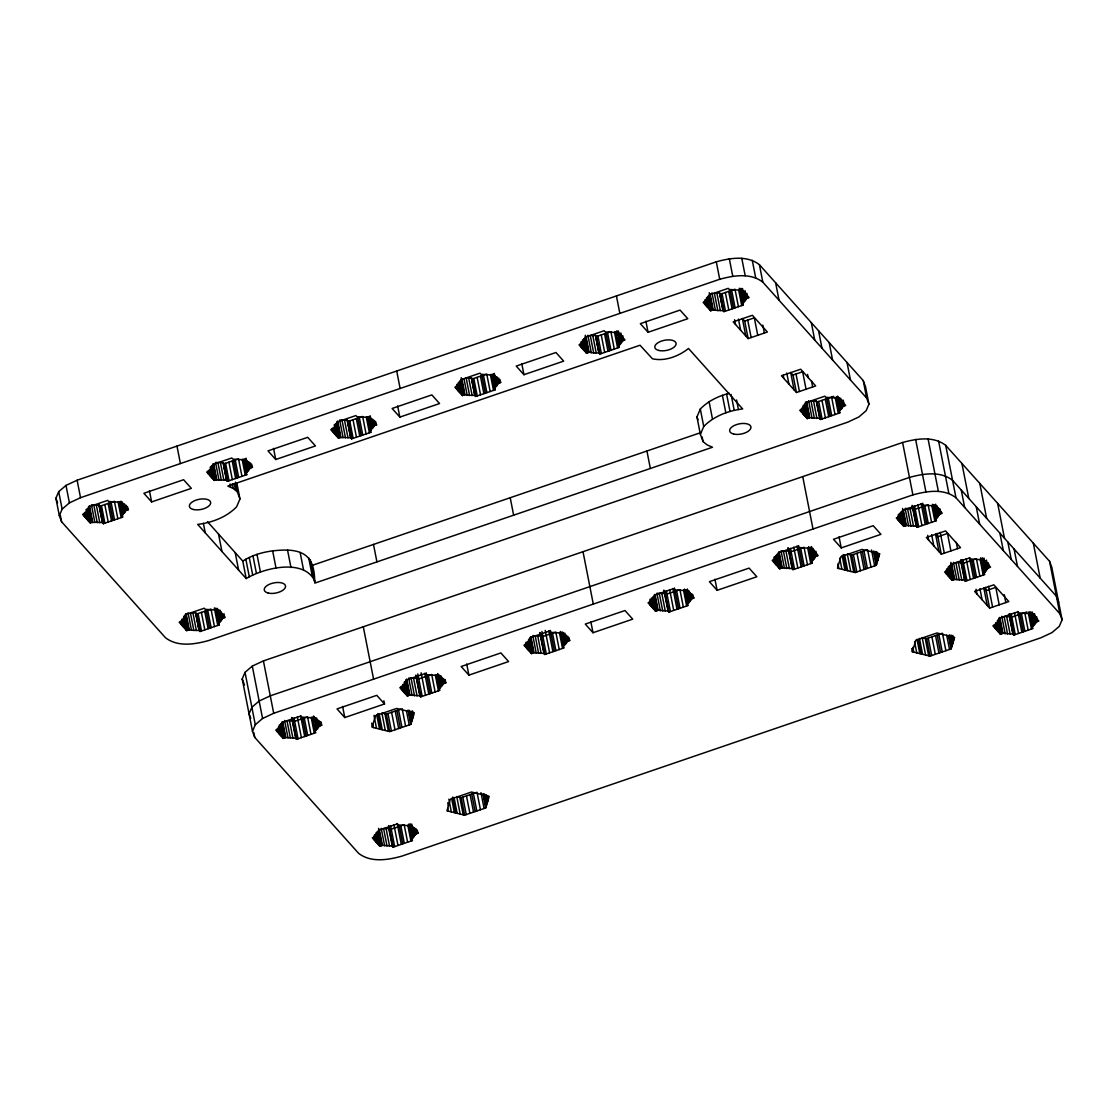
<?xml version="1.0" encoding="UTF-8"?>
<svg xmlns="http://www.w3.org/2000/svg" width="1118" height="1118" viewBox="0 0 1118 1118"><rect width="100%" height="100%" fill="white"/><g stroke="black" fill="none" stroke-linecap="round" stroke-linejoin="round"><path stroke-width="1.5" d="M314.815 581.067C304.096 558.273 264.253 567.692 246.198 578.565L242.774 561.096C255.98 552.613 272.093 549.93 287.55 550.07C309.63 551.16 314.549 562.522 314.787 583.135L712.501 447.242L707.093 444.866L703.082 441.652L700.371 434.357L696.947 416.902L700.315 409.02C708.141 400.943 718.581 395.968 729.397 393.27M410.879 724.352L414.331 712.795L396.624 708.449L375.494 715.674L372.042 727.231L389.735 731.577L410.879 724.352L408.07 710.056M485.743 807.923L489.195 796.365L471.503 792.019L450.358 799.244L446.921 810.802L464.613 815.148L485.743 807.923L482.948 793.64M876.302 565.317L879.754 553.759L862.048 549.413L840.918 556.638L837.466 568.196L855.158 572.542L876.302 565.317L873.493 551.034M912.344 651.78L915.782 640.209L936.926 632.984L954.618 637.33L951.166 648.887L930.036 656.112L912.344 651.78L911.715 648.594M102.409 522.553L94.848 522.33L91.424 504.861L98.985 505.084L102.409 522.553L103.415 523.671L122.659 517.103L121.652 515.985L125.957 510.507L124.713 504.162M226.521 480.139L218.96 479.929L215.536 462.461L223.097 462.684L226.521 480.139L227.527 481.257L246.771 474.689L245.764 473.571L250.069 468.107L248.825 461.748M199.018 630.384L193.847 630.426L190.423 612.957L195.594 612.916L199.018 630.384L200.024 631.502L219.254 624.934L218.262 623.816L222.566 618.352L221.308 611.993M350.633 437.739L343.072 437.515L339.648 420.047L347.209 420.27L350.633 437.739L351.639 438.857L370.883 432.289L369.876 431.157L374.181 425.692L372.937 419.348M319.119 726.127L321.691 725.247L314.2 716.89L311.629 717.77L301.846 717.113L300.84 715.995L281.61 722.577L282.602 723.695L278.298 729.16L275.727 730.04L283.217 738.397L285.789 737.517L295.571 738.173L296.577 739.291L315.821 732.709L314.815 731.591L319.119 726.127L317.875 719.782M474.759 395.325L469.574 395.367L466.15 377.898L471.321 377.856L474.759 395.325L475.751 396.443L494.994 389.875L493.988 388.757L498.293 383.292L497.049 376.934M443.231 683.727L445.803 682.846L438.312 674.489L435.74 675.37L425.958 674.713L424.952 673.595L405.722 680.163L406.714 681.281L402.41 686.745L399.839 687.626L407.329 695.983L409.901 695.103L419.683 695.759L420.689 696.877L439.933 690.309L438.927 689.191L443.231 683.727L441.987 677.368M598.871 352.925L593.686 352.953L590.262 335.484L595.433 335.456L598.871 352.925L599.863 354.043L619.106 347.46L618.1 346.342L622.405 340.878L620.853 332.94M415.714 833.972L418.3 833.092L410.809 824.735L408.238 825.615L398.455 824.958L397.449 823.84L378.205 830.408L379.212 831.526L374.907 836.991L372.336 837.871L379.827 846.228L382.398 845.348L392.18 846.005L393.187 847.123L412.416 840.554L411.424 839.436L415.714 833.972L414.471 827.613M567.343 641.313L569.914 640.432L562.424 632.075L559.852 632.956L550.07 632.299L549.064 631.181L529.834 637.763L530.826 638.881L526.522 644.345L523.951 645.226L531.441 653.583L534.013 652.702L543.795 653.359L544.801 654.477L564.045 647.895L563.039 646.777L567.343 641.313L566.099 634.968M722.983 310.511L717.798 310.538L714.374 293.07L719.545 293.042L722.983 310.511L723.975 311.629L743.218 305.06L742.212 303.942L746.517 298.478L744.965 290.526M691.455 598.899L694.026 598.018L686.536 589.661L683.964 590.542L674.182 589.899L673.176 588.781L653.946 595.349L654.938 596.467L650.648 601.931L648.063 602.812L655.553 611.169L658.125 610.288L667.921 610.945L668.913 612.063L688.157 605.495L687.151 604.377L691.455 598.899L690.211 592.554M843.126 406.309L845.697 405.429L838.207 397.072L835.635 397.952L825.853 397.295L824.846 396.177L805.617 402.746L806.609 403.864L802.305 409.342L799.733 410.222L807.224 418.579L809.795 417.699L819.578 418.342L820.584 419.46L839.828 412.891L838.821 411.773L843.126 406.309L841.882 399.951M815.567 556.498L818.138 555.618L810.662 547.261L808.076 548.141L798.294 547.485L797.288 546.367L778.058 552.935L779.05 554.053L774.76 559.531L772.175 560.411L779.665 568.769L782.237 567.888L792.033 568.531L793.025 569.649L812.269 563.081L811.263 561.963L815.567 556.498L814.323 550.14M939.679 514.084L942.25 513.204L934.774 504.847L932.188 505.727L922.406 505.084L921.4 503.952L902.17 510.535L903.176 511.653L898.872 517.117L896.287 517.997L903.777 526.354L906.349 525.474L916.145 526.131L917.137 527.249L936.381 520.681L935.375 519.549L939.679 514.084L938.435 507.74M987.977 568L990.562 567.119L983.071 558.762L980.5 559.643L970.717 559L969.711 557.882L950.468 564.45L951.474 565.568L947.17 571.032L944.598 571.913L952.089 580.27L954.66 579.39L964.443 580.046L965.449 581.164L984.678 574.596L983.686 573.478L987.977 568L986.425 560.062M1036.288 621.929L1038.86 621.049L1031.369 612.692L1028.798 613.572L1019.015 612.916L1018.009 611.798L998.779 618.366L999.771 619.484L995.467 624.948L992.896 625.828L1000.386 634.186L1002.958 633.305L1012.74 633.962L1013.746 635.08L1032.99 628.512L1031.984 627.394L1036.288 621.929L1035.044 615.571M55.9 498.223L58.709 491.668L65.99 485.408L77.114 480.223L716.289 261.822C730.194 257.978 747.145 255.156 759.401 264.687L863.25 380.609L865.514 386.702L868.938 404.157L866.129 410.725L858.848 416.972L847.724 422.171L208.549 640.572C194.644 644.401 177.692 647.224 165.436 637.693L61.588 521.771L59.324 515.691L55.9 498.223L57.591 502.779M59.324 515.691L62.133 509.137L69.414 502.876L80.538 497.692L719.726 279.276C733.618 275.447 750.569 272.624 762.825 282.155L866.674 398.078L868.938 404.157M236.862 483.088L239.965 498.963L236.597 506.831C226.381 517.313 212.001 522.623 197.69 524.398L246.198 578.565M242.215 678.905L245.024 672.351L252.291 666.09L263.415 660.906L902.603 442.49C916.494 438.661 933.446 435.838 945.702 445.369L1049.564 561.292L1051.814 567.371L1062.1 619.777L1059.291 626.332L1052.01 632.592L1040.886 637.777L401.711 856.178C387.806 860.021 370.855 862.844 358.599 853.313L254.75 737.391L252.486 731.298L242.215 678.905L244.465 684.985M252.486 731.298L255.295 724.744L262.576 718.483L273.7 713.298L912.889 494.897C926.78 491.068 943.732 488.245 955.988 497.776L1059.836 613.698L1062.1 619.777M700.371 434.357L703.739 426.489C713.955 416.022 728.335 410.711 742.659 408.922L688.506 348.481C678.78 356.265 664.693 361.659 652.437 358.766L640.041 345.238L227.834 486.092L233.243 488.468L237.254 491.668L239.965 498.963M585.273 335.26L585.902 338.447L581.598 343.911L579.012 344.791L586.503 353.148L589.074 352.268L593.686 352.953M709.231 292.678L710.014 296.032L705.71 301.497L703.124 302.377L710.615 310.734L713.186 309.854L717.798 310.538M98.985 505.084L99.991 506.202L114.413 501.269L117.837 518.738M223.097 462.684L224.103 463.802L238.525 458.869L241.963 476.338M347.209 420.27L348.215 421.388L362.637 416.455L366.075 433.924M471.321 377.856L472.327 378.974L486.749 374.055L490.187 391.524M125.957 510.507L128.528 509.64L121.037 501.283L118.466 502.15L108.684 501.507L107.677 500.389L88.448 506.957L89.44 508.075L85.136 513.539L82.564 514.42L90.055 522.777L94.848 522.33M250.069 468.107L252.64 467.226L245.149 458.869L242.578 459.75L232.796 459.093L231.789 457.975L212.56 464.543L213.552 465.661L209.248 471.139L206.676 472.02L214.167 480.377L218.96 479.929M374.181 425.692L376.752 424.812L369.261 416.455L366.69 417.335L356.908 416.693L355.901 415.561L336.672 422.143L337.664 423.261L333.374 428.725L330.788 429.605L338.279 437.963L343.072 437.515M498.293 383.292L500.864 382.412L493.373 374.055L490.802 374.935L481.019 374.278L480.013 373.16L460.784 379.729L461.776 380.847L457.486 386.311L454.9 387.191L462.391 395.548L464.962 394.682L469.574 395.367M622.405 340.878L624.976 339.998L617.499 331.641L614.914 332.521L605.131 331.864L604.125 330.746L584.896 337.329L585.902 338.447M746.517 298.478L749.088 297.598L741.611 289.241L739.026 290.107L729.243 289.464L728.237 288.346L709.008 294.914L710.014 296.032M151.615 501.926L191.332 488.356L183.604 479.72L143.887 493.29L151.615 501.926L149.435 490.802M275.727 459.512L315.444 445.942L307.716 437.32L267.999 450.889L275.727 459.512L273.547 448.402M399.839 417.112L439.556 403.542L431.827 394.906L392.111 408.475L399.839 417.112L397.659 405.988M523.951 374.698L563.668 361.128L555.939 352.505L516.223 366.075L523.951 374.698L521.771 363.588M648.063 332.284L687.78 318.714L680.051 310.091L640.334 323.661L648.063 332.284L645.883 321.173M745.79 335.973L742.366 318.504L744.7 321.118L754.329 317.833L757.752 335.302M748.138 338.586L767.367 332.018L752.4 315.304L733.156 321.872L748.138 338.586L744.7 321.118M794.101 389.889L790.664 372.434L793.011 375.033L802.626 371.749L806.05 389.218M796.435 392.502L815.679 385.934L800.698 369.219L781.454 375.788L796.435 392.502L793.011 375.033M700.902 432.568L311.363 565.666L310.958 561.585M195.594 612.916L196.6 614.048L211.023 609.114L214.446 626.583M833.79 396.317L817.16 402.005L816.154 400.887L810.983 400.915L814.407 418.384M222.566 618.352L225.137 617.471L217.647 609.114L215.075 609.995L205.293 609.338L204.287 608.22L185.043 614.788L186.049 615.906L181.745 621.384L179.173 622.265L186.664 630.622L189.235 629.741L193.847 630.426M384.494 703.963L376.766 695.34L337.049 708.91L344.777 717.546L384.494 703.963L383.865 700.79M468.889 675.132L508.606 661.563L500.878 652.94L461.161 666.51L468.889 675.132L466.709 664.022M593.001 632.718L632.718 619.148L624.99 610.526L585.273 624.096L593.001 632.718L590.821 621.608M717.113 590.318L756.83 576.748L749.102 568.112L709.385 581.681L717.113 590.318L714.933 579.194M841.225 547.904L880.942 534.334L873.214 525.712L833.497 539.281L841.225 547.904L839.045 536.794M385.319 730.487L381.895 713.018L386.311 714.109L400.957 709.105M850.742 571.452L847.318 553.997L851.734 555.073L867.596 549.665M941.3 554.207L960.53 547.638L945.562 530.924L926.319 537.492L941.3 554.207L937.219 533.412M989.598 608.122L1008.827 601.554L993.86 584.84L974.616 591.408L989.598 608.122L985.517 587.327M460.183 814.058L456.759 796.589L461.189 797.679L477.037 792.271M925.606 655.036L922.182 637.567L926.612 638.644L942.46 633.235L945.884 650.704M1026.953 611.937L1010.323 617.611L1009.316 616.493L1004.146 616.535L1007.57 633.99M908.571 525.907L905.147 508.438L912.707 508.662L913.713 509.78L928.15 504.847L931.573 522.316M784.459 568.307L781.035 550.853L788.595 551.076L789.601 552.194L804.024 547.261L807.462 564.73M959.272 580.074L955.848 562.606L961.019 562.578L962.011 563.696L976.447 558.762L979.871 576.231M660.347 610.721L656.923 593.253L664.483 593.476L665.49 594.594L679.912 589.661L683.35 607.13M536.235 653.136L532.811 635.667L540.371 635.89L541.378 637.008L555.8 632.075L559.238 649.544M412.123 695.536L408.699 678.067L416.259 678.291L417.266 679.409L431.688 674.489L435.112 691.944M290.401 738.201L286.977 720.733L292.147 720.705L293.154 721.823L307.576 716.89L311 734.358M387.01 846.033L383.586 828.564L388.757 828.536L389.763 829.654L404.185 824.735L407.609 842.189M719.545 293.042L720.551 294.16L734.987 289.227L738.411 306.695M595.433 335.456L596.439 336.574L610.875 331.641L614.299 349.109M207.403 521.603L242.774 561.096M1058.676 602.309L1056.412 596.229L952.564 480.307C940.308 470.776 923.356 473.599 909.451 477.428L270.276 695.829L259.152 701.028L251.871 707.275L249.062 713.843L250.753 718.399M696.947 416.902L698.023 419.809M1049.564 561.292L1059.836 613.698M1033.325 543.18L1040.187 578.118M1036.638 616.717L1037.574 621.482M1035.757 617.024L1036.693 621.79M1034.499 613.684L1035.114 616.87M1033.829 613.782L1035.701 623.313M1032.277 611.993L1034.779 624.696M1030.726 611.77L1033.535 626.066M1029.72 612.454L1031.425 620.574M1031.9 623.564L1032.515 626.751M1029.678 613.656L1032.487 627.953M1029.021 611.686L1032.138 627.561M1029.175 613.097L1031.984 627.394M1028.364 613.139L1031.481 629.029M1014.082 548.98L1017.506 566.449M1024.745 612.692L1028.183 630.147M1007.821 541.992L1011.245 559.461M1021.447 613.81L1024.871 631.279M1019.937 614.327L1023.361 631.796M997.633 503.338L1004.481 538.275M1017.785 611.518L1021.866 632.313M999.883 533.132L1003.321 550.601M1014.473 612.65L1018.554 633.445M1011.175 613.782L1015.256 634.563M1009.666 614.285L1013.746 635.08M1009.512 614.117L1013.593 634.912M1009.163 613.726L1013.243 634.521M1009.316 616.493L1012.908 634.144M1004.271 594.636L1005.823 602.574M1006.675 616.605L1010.099 634.074M979.787 483.409L986.635 518.347M1001.756 616.27L1005.18 633.738M999.212 604.838L995.789 587.369L986.174 590.653L983.826 588.04L987.25 605.509M999.841 617.429L1002.958 633.305M999.436 617.569L1002.553 633.445M988.34 562.801L989.276 567.567M998.863 619.456L1001.672 633.752M987.446 563.109L988.382 567.874M976.224 506.72L979.647 524.188M997.983 619.763L1000.792 634.06M997.899 621.482L1000.386 634.186M985.838 561.46L987.39 569.397M997.312 620.839L999.799 633.543M983.98 558.078L986.467 570.781M996.641 622.572L998.514 632.103M988.522 586.307L992.602 607.102M995.663 622.726L997.228 630.664M982.429 557.854L985.224 572.15M995.397 623.662L996.641 630.007M995.118 624.599L996.054 629.364M982.652 564.883L983.435 568.237M983.896 571.242L984.525 574.414M981.38 559.741L984.175 574.037M994.154 624.752L994.768 627.925M980.724 557.77L983.84 573.646M980.877 559.182L983.686 573.478M961.927 463.481L968.789 498.418M980.067 559.224L983.183 575.099M961.242 490.005L964.68 507.474M979.927 588.655L982.107 599.765M973.135 559.894L976.573 577.363M971.64 560.411L975.064 577.88M976.028 589.256L976.964 594.021M969.488 557.602L973.554 578.397M945.702 445.369L955.988 497.776M966.176 558.721L970.256 579.515M962.864 559.852L966.944 580.647M938.575 440.967L948.847 493.359M961.368 560.37L965.449 581.164M961.214 560.202L965.295 580.997M960.865 559.811L964.946 580.605M961.019 562.578L964.596 580.228M956.281 542.314L957.525 548.659M958.378 562.689L961.801 580.158M953.444 562.354L956.882 579.823M950.915 550.922L947.491 533.454L937.862 536.738L935.528 534.125L938.952 551.593M928.08 438.955L938.365 491.347M951.544 563.514L954.66 579.39M950.845 562.396L954.255 579.529M940.028 508.886L940.965 513.651M950.566 565.54L953.375 579.837M939.148 509.193L940.084 513.945M949.685 565.848L952.48 580.13M949.28 565.987L952.089 580.27M937.219 505.951L939.092 515.482M949 566.91L951.502 579.613M935.682 504.162L938.17 516.865M948.036 567.064L950.216 578.188M940.224 532.378L944.305 553.172M947.365 568.81L948.93 576.748M934.438 505.532L936.926 518.235M947.1 569.747L948.344 576.091M946.513 569.09L947.757 575.435M933.572 506.384L934.201 509.556M934.662 512.561L935.291 515.733M935.752 517.494L936.381 520.681M932.761 504.232L935.878 520.108M945.842 570.823L946.471 574.009M932.733 505.434L935.528 519.73M932.58 505.266L935.375 519.549M931.755 505.308L934.872 521.184M915.628 439.43L925.914 491.836M952.815 635.457L953.752 640.223M951.921 635.862L953.165 642.207M931.629 534.739L933.81 545.85M951.334 635.178L952.899 643.116M951.069 636.072L952.62 644.01M924.838 505.979L928.261 523.448M949.853 634.884L952.033 646.008M948.944 635.29L951.446 647.993M922.685 503.17L926.766 523.965M948.679 636.184L951.166 648.887M927.73 535.34L928.653 540.106M921.176 503.673L925.257 524.468M946.722 635.164L949.517 649.46M917.878 504.805L921.945 525.6M902.603 442.49L912.889 494.897M914.566 505.937L918.647 526.732M938.827 634.479L942.25 651.948M913.057 506.454L917.137 527.249M912.903 506.272L916.984 527.067M912.567 505.895L916.634 526.69M912.064 505.336L916.299 526.298M937.177 635.038L940.601 652.507M935.528 635.597L938.952 653.066M910.066 508.774L913.504 526.229M907.536 508.69L910.96 526.159M931.895 636.841L935.319 654.309M903.232 509.598L906.349 525.474M928.261 638.085L931.685 655.553M902.547 508.48L905.957 525.614M902.268 511.625L905.063 525.921M926.612 638.644L930.036 656.112M901.374 511.932L904.183 526.215M900.982 512.058L903.777 526.354M900.703 512.994L903.19 525.698M925.229 638.308L928.653 655.777M899.724 513.148L901.905 524.272M899.068 514.895L900.619 522.833M898.481 514.238L900.032 522.176M898.201 515.174L899.445 521.519M897.544 516.907L898.159 520.094M919.457 638.406L922.574 654.282M918.381 639.65L921.19 653.946M916.998 639.314L919.807 653.611M914.58 641.746L916.76 652.856M863.25 380.609L866.674 398.078M912.791 647.35L913.727 652.115M847.025 362.498L850.449 379.966M878.259 553.466L878.888 556.652M877.043 552.278L878.301 558.637M876.47 551.593L878.021 559.545M876.205 552.502L877.756 560.439M874.989 551.314L877.169 562.424M874.08 551.719L876.568 564.422M843.21 400.16L844.411 405.862M842.595 401.404L843.531 406.169M871.537 550L874.653 565.89M840.666 398.176L842.539 407.693M829.179 342.583L832.603 360.052M839.436 397.966L841.616 409.09M837.564 396.163L840.373 410.446M867.903 551.244L871.02 567.133M837.326 400.188L837.955 403.36M838.584 406.547L839.828 412.891M836.557 396.834L837.801 403.193M838.416 406.365L839.045 409.537M836.516 398.036L839.017 410.739M836.18 397.659L838.975 411.955M836.012 397.477L838.821 411.773M835.202 397.533L838.318 413.408M863.962 550.894L867.386 568.363M862.313 551.467L865.737 568.936M818.544 330.718L821.968 348.187M831.582 397.072L835.02 414.54M860.65 552.026L864.088 569.495M828.284 398.204L831.708 415.672M826.775 398.707L830.199 416.175M857.017 553.27L860.455 570.739M811.319 322.655L814.756 340.124M825.28 399.224L828.704 416.693M853.383 554.514L856.821 571.983M821.968 400.356L825.391 417.825M851.734 555.073L855.158 572.542M850.351 554.738L853.789 572.206M818.655 401.488L822.093 418.957M817.006 401.823L820.584 419.46M816.657 401.446L820.081 418.901M816.154 400.887L819.746 418.523M811.416 380.609L812.66 386.968M844.579 554.835L847.696 570.711M813.513 400.985L816.937 418.453M843.196 554.5L846.312 570.376M807.559 374.404L808.188 377.577M842.134 555.744L844.928 570.04M839.716 558.175L841.896 569.286M808.594 400.663L812.017 418.132M806.679 401.809L809.795 417.699M806.274 401.949L809.39 417.839M837.913 563.779L838.849 568.545M805.393 402.256L808.51 418.132M804.82 404.143L807.629 418.439M804.415 404.283L807.224 418.579M804.149 405.219L806.637 417.922M803.171 405.373L805.351 416.483M796.016 374.013L799.44 391.482M802.5 407.106L804.066 415.044M802.235 408.042L803.479 414.401M801.955 408.978L802.892 413.744M800.991 409.132L801.606 412.304M775.626 282.812L779.05 300.267M786.765 373.035L788.945 384.145M783.173 375.229L783.802 378.401M802.724 476.617L813.01 529.024M815.916 551.3L816.853 556.051M759.401 264.687L762.825 282.155M815.036 551.593L815.972 556.359M813.107 548.365L814.98 557.882M811.57 546.576L814.058 559.279M810.326 547.932L812.814 560.635M809.46 548.784L810.089 551.971M811.64 559.908L812.269 563.081M810.55 554.961L811.179 558.148M808.649 546.646L811.766 562.522M752.26 260.284L755.684 277.753M808.621 547.848L811.416 562.144M808.454 547.666L811.263 561.963M807.643 547.722L810.76 563.598M762.811 325.1L764.363 333.038M800.726 548.393L804.149 565.862M798.573 545.57L802.654 566.365M741.765 258.272L745.203 275.741M797.064 546.087L801.145 566.882M746.866 293.265L747.802 298.031M745.985 293.573L746.922 298.338M744.378 291.924L745.93 299.862M793.752 547.219L797.833 568.014M742.52 288.542L745.007 301.245M747.704 320.097L751.142 337.566M740.955 288.318L743.763 302.615M741.192 295.348L741.821 298.534M742.436 301.706L743.065 304.879M739.906 290.205L742.715 304.501M790.454 548.351L794.535 569.146M739.264 288.234L742.366 304.11M738.593 289.688L741.709 305.563M788.791 548.686L793.025 569.649M788.442 548.295L792.522 569.09M787.952 547.736L792.187 568.713M729.327 258.747L732.751 276.216M785.954 551.174L789.392 568.643M738.467 319.119L740.647 330.229M783.425 551.104L786.848 568.573M731.675 290.359L735.099 307.827M730.166 290.876L733.604 308.344M734.568 319.72L735.504 324.486M728.67 291.393L732.094 308.861M779.12 551.999L782.237 567.888M778.729 552.138L781.845 568.028M778.156 554.039L780.951 568.321M777.262 554.332L780.071 568.629M725.358 292.525L728.796 309.993M776.856 554.472L779.665 568.769M776.591 555.408L779.078 568.112M775.612 555.562L777.793 566.672M774.956 557.295L776.507 565.233M774.369 556.638L775.92 564.59M716.289 261.822L719.726 279.276M774.089 557.575L775.333 563.933M722.06 293.643L725.484 311.111M773.432 559.321L774.047 562.494M720.397 293.992L723.975 311.629M720.048 293.601L723.486 311.07M719.712 293.223L723.136 310.692M716.904 293.154L720.341 310.622M736.58 400.02L738.453 409.537M711.984 292.818L715.408 310.287M731.116 394.5L734.233 410.39M710.084 293.978L713.186 309.854M709.678 294.118L712.795 309.993M709.105 296.004L711.9 310.301M708.211 296.312L711.02 310.594M707.82 296.452L710.615 310.734M707.54 297.388L710.028 310.091M726.588 393.997L730.012 411.452M706.562 297.528L708.742 308.652M705.905 299.275L707.456 307.212M705.626 300.211L706.869 306.556M705.039 299.554L706.283 305.913M704.382 301.301L704.997 304.473M722.396 395.297L725.82 412.766M709.05 401.516L712.473 418.984M700.315 409.02L703.739 426.489M702.146 436.9L703.082 441.652M693.006 594.986L693.621 598.158M691.804 593.7L692.741 598.465M690.924 594.007L691.86 598.773M688.995 590.765L690.868 600.296M687.458 588.976L689.946 601.68M686.214 590.346L688.702 603.049M685.348 591.198L685.977 594.371M686.438 597.375L687.067 600.548M684.537 589.046L687.654 604.936M684.509 590.262L687.304 604.545M684.342 590.08L687.151 604.377M683.531 590.122L686.648 605.998M676.614 590.793L680.037 608.262M674.461 587.984L678.528 608.779M646.931 451.015L650.355 468.47M616.423 295.935L619.847 313.403M672.952 588.501L677.033 609.296M622.754 335.679L623.69 340.445M621.874 335.973L622.81 340.738M620.266 334.324L621.818 342.276M669.64 589.619L673.721 610.414M618.408 330.956L620.895 343.659M616.843 330.732L619.651 345.015M617.08 337.762L617.695 340.934M618.324 344.12L618.953 347.293M615.794 332.619L616.423 335.791M617.052 338.964L618.603 346.901M666.342 590.751L670.423 611.546M615.305 332.06L618.254 346.524M614.481 332.102L617.597 347.977M664.679 591.101L668.913 612.063M664.33 590.709L668.41 611.504M663.84 590.15L668.075 611.127M661.842 593.588L665.28 611.057M659.313 593.504L662.736 610.973M607.563 332.773L610.987 350.241M606.054 333.29L609.492 350.759M604.558 333.793L607.982 351.262M655.008 594.413L658.125 610.288M654.617 594.552L657.733 610.428M654.044 596.439L656.839 610.735M653.457 598.326L655.959 611.029M652.744 596.886L655.553 611.169M601.246 334.925L604.67 352.394M652.479 597.809L654.966 610.512M651.501 597.962L653.681 609.086M650.844 599.709L652.395 607.647M650.257 599.052L651.808 606.99M649.977 599.989L651.221 606.333M597.948 336.057L601.372 353.526M649.32 601.722L649.935 604.908M596.285 336.392L599.863 354.043M595.936 336.015L599.36 353.484M595.601 335.624L599.024 353.092M592.792 335.554L596.229 353.022M587.872 335.232L591.296 352.701M585.958 336.392L589.074 352.268M585.566 336.518L588.683 352.408M584.994 338.419L587.788 352.701M584.099 338.712L586.908 353.008M583.708 338.852L586.503 353.148M583.428 339.788L585.916 352.491M582.45 339.942L584.63 351.052M581.793 341.675L583.344 349.627M581.514 342.611L582.757 348.97M580.927 341.968L582.171 348.313M580.27 343.701L580.885 346.873M583.009 551.705L593.295 604.097M568.894 637.4L569.509 640.572M567.692 636.114L568.629 640.88M566.812 636.408L567.748 641.173M564.883 633.179L566.756 642.696M563.654 632.97L565.834 644.094M562.088 632.746L564.59 645.449M562.326 639.789L562.955 642.962M560.425 631.46L563.542 647.336M560.398 632.662L563.192 646.959M560.23 632.495L563.039 646.777M559.419 632.536L562.536 648.412M552.502 633.207L555.926 650.676M550.336 630.384L554.416 651.179M499.844 379.365L500.459 382.552M548.84 630.901L552.921 651.696M498.642 378.08L499.578 382.845M497.762 378.387L498.698 383.153M496.14 376.738L497.706 384.676M545.207 630.37L549.609 652.828M494.296 373.356L496.783 386.059M493.052 374.726L495.54 387.429M493.122 380.344L493.751 383.516M494.366 386.702L494.994 389.875M492.968 380.176L493.583 383.348M494.212 386.521L494.841 389.693M491.682 375.019L494.491 389.316M541.895 631.502L546.311 653.96M491.179 374.46L494.142 388.924M490.369 374.502L493.485 390.392M540.567 633.501L544.801 654.477M540.218 633.123L544.298 653.918M539.728 632.564L543.963 653.527M537.73 635.988L541.154 653.457M510.213 497.72L513.637 515.188M535.201 635.918L538.624 653.387M483.451 375.173L486.875 392.642M481.942 375.69L485.38 393.159M480.447 376.207L483.87 393.676M530.896 636.827L534.013 652.702M530.505 636.953L533.607 652.842M529.918 638.853L532.727 653.136M529.345 640.74L531.847 653.443M528.632 639.286L531.441 653.583M477.134 377.339L480.558 394.808M528.367 640.223L530.854 652.926M527.696 641.97L529.569 651.487M526.732 642.109L528.283 650.061M526.452 643.046L527.696 649.404M525.865 642.403L527.109 648.747M473.836 378.471L477.26 395.94M525.208 644.136L525.823 647.308M472.327 378.974L475.751 396.443M472.173 378.806L475.597 396.275M471.824 378.415L475.248 395.884M471.489 378.038L474.912 395.506M468.68 377.968L472.117 395.437M464.068 379.226L467.184 395.101M461.846 378.792L464.962 394.682M461.161 377.674L464.571 394.808M460.882 380.819L463.677 395.115M459.987 381.126L462.796 395.423M459.582 381.266L462.391 395.548M459.316 382.202L461.804 394.906M458.338 382.356L460.518 393.466M457.681 384.089L459.232 392.027M457.402 385.025L458.646 391.37M456.815 384.368L458.059 390.727M456.158 386.115L456.773 389.288M487.714 796.072L488.328 799.258M486.498 794.884L487.741 801.243M486.232 795.792L487.476 802.137M485.645 795.108L487.196 803.045M484.429 793.92L486.609 805.03M483.521 794.325L486.023 807.028M480.978 792.606L484.094 808.496M396.708 371.022L400.132 388.477M477.344 793.85L480.461 809.725M473.403 793.5L476.827 810.969M471.754 794.073L475.178 811.542M470.105 794.632L473.529 812.101M445.174 679.66L445.803 682.846M444.782 679.8L445.397 682.986M443.58 678.514L444.517 683.28M466.472 795.876L469.895 813.345M442.7 678.822L443.636 683.587M440.771 675.579L442.644 685.11M439.542 675.384L441.722 686.494M462.838 797.12L466.262 814.589M437.669 673.567L440.478 687.863M461.189 797.679L464.613 815.148M438.214 682.19L438.843 685.362M436.928 677.047L439.43 689.75M436.286 675.076L439.081 689.359M436.118 674.895L438.927 689.191M459.805 797.344L463.229 814.812M435.307 674.937L438.424 690.826M454.034 797.441L457.15 813.317M452.65 797.092L455.767 812.982M428.39 675.607L431.814 693.076M451.574 798.35L454.383 812.632M426.224 672.798L430.304 693.593M375.732 421.779L376.347 424.952M424.728 673.316L428.809 694.11M374.53 420.494L375.466 425.259M448.849 799.188L451.337 811.892M373.65 420.801L374.586 425.553M447.745 802.752L448.374 805.924M372.028 419.152L373.594 427.09M421.095 672.784L425.497 695.242M447.675 807.965L448.304 811.151M370.17 415.77L372.671 428.474M368.94 417.14L371.428 429.843M368.856 422.576L369.639 425.93M370.1 428.935L370.883 432.289M367.57 417.433L370.379 431.73M417.783 673.902L422.199 696.36M367.067 416.874L370.03 431.338M366.257 416.916L369.373 432.792M416.455 675.915L420.689 696.877M416.106 675.524L420.186 696.318M415.77 675.146L419.851 695.941M413.618 678.402L417.042 695.871M411.089 678.333L414.512 695.787M359.339 417.587L362.763 435.056M357.83 418.104L361.254 435.573M356.335 418.621L359.758 436.076M406.784 679.227L409.901 695.103M406.379 679.367L409.495 695.242M412.528 710.922L413.464 715.674M405.806 681.253L408.615 695.55M411.62 711.314L412.877 717.672M411.354 712.222L412.598 718.567M404.926 681.561L407.735 695.857M410.781 711.537L412.332 719.475M404.52 681.701L407.329 695.983M353.022 419.739L356.446 437.208M404.255 682.637L406.742 695.34M409.565 710.349L411.745 721.459M403.584 684.37L405.457 693.901M408.657 710.741L411.144 723.444M402.606 684.523L404.171 692.461M402.34 685.46L403.584 691.804M402.061 686.396L402.997 691.162M349.724 420.871L353.148 438.34M406.421 710.629L409.23 724.911M373.496 544.438L376.934 561.907M401.096 686.55L401.711 689.722M348.215 421.388L351.639 438.857M348.061 421.206L351.485 438.675M347.712 420.829L351.136 438.298M347.363 420.438L350.8 437.907M402.173 708.686L405.596 726.155M344.568 420.382L348.005 437.837M342.038 420.298L345.462 437.767M398.539 709.93L401.963 727.399M396.89 710.503L400.314 727.958M395.227 711.062L398.665 728.531M337.734 421.206L340.85 437.082M337.343 421.346L340.445 437.222M417.266 830.045L417.894 833.217M336.77 423.233L339.565 437.529M416.078 828.759L417.014 833.525M335.875 423.54L338.684 437.823M415.183 829.067L416.12 833.832M335.47 423.666L338.279 437.963M335.204 424.602L337.692 437.306M391.593 712.306L395.031 729.774M413.576 827.418L415.127 835.356M334.226 424.756L336.406 435.88M333.877 428.082L335.12 434.441M411.717 824.036L414.205 836.739M333.29 427.439L334.534 433.784M333.01 428.362L333.947 433.127M410.166 823.812L412.961 838.109M332.046 428.515L332.661 431.702M387.96 713.55L391.398 731.004M410.236 829.43L410.865 832.617M411.48 835.789L412.416 840.554M409.146 824.497L409.775 827.669M410.39 830.856L412.262 840.373M408.811 824.12L411.913 839.995M408.769 825.322L411.578 839.604M408.615 825.14L411.424 839.436M386.311 714.109L389.735 731.577M407.804 825.182L410.921 841.071M384.927 713.773L388.365 731.242M363.294 626.779L373.58 679.171M379.156 713.871L382.272 729.747M400.873 825.853L404.311 843.321M377.772 713.522L380.889 729.411M399.378 826.37L402.801 843.838M376.71 714.779L379.505 729.062M397.225 823.561L401.292 844.356M374.013 715.38L376.473 728.321M393.913 824.693L397.994 845.487M372.811 724.394L373.426 727.566M371.693 723.15L372.322 726.337M390.601 825.811L394.682 846.605M388.952 826.16L393.187 847.123M388.603 825.769L392.684 846.564M388.757 828.536L392.334 846.186M386.115 828.648L389.539 846.116M381.182 828.312L384.62 845.781M379.281 829.472L382.398 845.348M378.583 828.354L381.993 845.487M378.303 831.499L381.112 845.795M377.423 831.806L380.218 846.102M377.018 831.946L379.827 846.228M376.738 832.882L379.24 845.585M375.774 833.022L377.954 844.146M375.103 834.769L376.668 842.706M374.837 835.705L376.081 842.05M374.25 835.048L375.494 841.407M373.58 836.795L374.209 839.967M342.597 706.422L344.777 717.546M310.077 559.629L314.479 581.556M308.694 557.784L312.132 575.239M300.127 552.488L303.565 569.942M287.55 550.07L290.973 567.539M321.062 722.074L321.691 725.247M320.67 722.214L321.285 725.386M319.469 720.928L320.405 725.694M318.588 721.236L319.524 725.987M316.66 717.994L318.532 727.525M315.43 717.784L317.61 728.908M313.557 715.981L316.366 730.278M314.102 724.604L314.717 727.776M312.816 719.447L313.445 722.633M314.074 725.806L315.318 732.15M312.16 717.476L314.969 731.773M312.006 717.309L314.815 731.591M311.195 717.351L314.312 733.226M272.61 550.643L276.034 568.112M304.278 718.022L307.702 735.49M302.768 718.539L306.192 736.007M251.62 464.194L252.235 467.366M300.616 715.716L304.697 736.51M250.418 462.908L251.354 467.659M249.538 463.201L250.474 467.967M247.917 461.552L249.482 469.49M297.304 716.848L301.385 737.642M246.058 458.184L248.559 470.888M244.814 459.54L247.316 472.243M243.808 460.225L245.527 468.344M245.988 471.335L246.771 474.689M243.458 459.833L246.267 474.13M294.006 717.98L298.087 738.774M242.955 459.274L245.918 473.752M242.145 459.33L245.261 475.206M292.343 718.315L296.577 739.291M291.994 717.938L296.074 738.732M291.658 717.546L295.739 738.341M256.972 554.318L260.396 571.787M289.506 720.817L292.93 738.271M235.227 460.001L238.651 477.47M252.961 555.828L256.399 573.282M233.718 460.504L237.142 477.973M284.587 720.481L288.011 737.95M232.223 461.021L235.646 478.49M282.672 721.641L285.789 737.517M235.395 482.137L237.254 491.668M282.267 721.781L285.383 737.656M249.258 557.463L252.682 574.931M281.694 723.667L284.503 737.964M234.193 483.619L235.437 489.964M280.814 723.975L283.623 738.257M280.408 724.101L283.217 738.397M228.911 462.153L232.334 479.622M280.143 725.037L282.63 737.74M232.306 483.703L233.243 488.468M279.165 725.191L281.345 736.301M245.848 559.224L249.286 576.692M278.494 726.938L280.059 734.875M278.228 727.86L279.472 734.219M230.07 483.996L230.699 487.168M277.949 728.796L278.885 733.562M225.598 463.285L229.036 480.754M276.971 728.95L277.599 732.122M263.415 660.906L273.7 713.298M224.103 463.802L227.527 481.257M223.949 463.621L227.373 481.089M223.6 463.243L227.024 480.698M223.251 462.852L226.688 480.321M220.456 462.782L223.879 480.251M217.926 462.712L221.35 480.181M235.199 552.627L238.623 570.096M213.622 463.607L216.738 479.496M213.217 463.746L216.333 479.636M252.291 666.09L262.576 718.483M212.644 465.647L215.453 479.929M211.763 465.94L214.572 480.237M211.358 466.08L214.167 480.377M211.092 467.017L213.58 479.72M210.114 467.17L212.294 478.28M209.765 470.496L211.009 476.841M209.178 469.839L210.422 476.198M208.898 470.776L209.835 475.541M207.934 470.93L208.549 474.102M218.513 534.013L221.951 551.481M245.024 672.351L255.295 724.744M253.814 732.625L254.75 737.391M223.921 613.642L224.55 616.815M223.223 614.732L223.852 617.905M222.021 613.447L222.957 618.212M203.392 523.336L205.265 532.867M220.106 610.204L221.965 619.735M218.862 610.009L221.043 621.119M217.004 608.206L219.799 622.488M218.01 618.589L219.254 624.934M216.92 613.642L219.1 624.766M215.956 610.079L218.765 624.375M215.299 608.108L218.415 623.998M214.335 607.982L217.758 625.451M176.979 446.096L180.417 463.565M207.71 610.246L211.148 627.701M206.215 610.749L209.639 628.218M204.706 611.266L208.144 628.735M201.408 612.398L204.832 629.867M198.096 613.53L201.519 630.999M196.6 614.048L200.024 631.502M196.433 613.866L199.87 631.335M196.097 613.489L199.521 630.943M195.748 613.097L199.172 630.566M192.953 613.027L196.377 630.496M188.02 612.706L191.457 630.161M186.119 613.852L189.235 629.741M185.714 613.992L188.83 629.867M185.141 615.878L187.95 630.175M184.26 616.186L187.055 630.482M183.855 616.325L186.664 630.622M183.576 617.262L186.077 629.965M182.919 618.995L184.791 628.526M181.941 619.148L183.506 627.086M181.675 620.085L182.919 626.443M181.395 621.021L182.332 625.787M180.417 621.175L181.046 624.347M127.508 506.594L128.123 509.766M126.306 505.308L127.242 510.074M125.426 505.615L126.362 510.381M123.805 503.966L125.37 511.904M122.267 502.178L124.447 513.288M120.702 501.954L123.204 514.657M119.696 502.639L121.401 510.744M121.876 513.749L122.659 517.103M119.347 502.248L122.155 516.544M118.843 501.689L121.806 516.153M118.033 501.73L121.149 517.606M111.115 502.401L114.539 519.87M109.606 502.918L113.03 520.387M108.111 503.435L111.534 520.904M104.799 504.567L108.222 522.022M101.486 505.685L104.924 523.154M99.991 506.202L103.415 523.671M99.837 506.035L103.261 523.504M99.488 505.643L102.912 523.112M99.139 505.266L102.577 522.735M96.344 505.196L99.768 522.665M93.814 505.112L97.238 522.581M89.51 506.021L92.626 521.896M89.105 506.161L92.221 522.036M88.532 508.047L91.341 522.344M87.651 508.355L90.46 522.637M87.246 508.494L90.055 522.777M86.98 509.431L89.468 522.134M86.002 509.57L88.182 520.695M85.653 512.896L86.897 519.255M85.066 512.254L86.31 518.598M84.786 513.19L85.723 517.955M83.822 513.33L84.437 516.516M77.114 480.223L80.538 497.692M65.99 485.408L69.414 502.876M58.709 491.668L62.133 509.137M60.344 515.412L61.588 521.771M658.781 350.451A10.817 5.171 -11.1 0 0 675.985 344.582A10.817 5.171 -11.1 0 0 661.576 341.046A10.817 5.171 -11.1 0 0 658.781 350.451M193.358 509.487A10.817 5.171 -11.1 0 0 210.561 503.617A10.817 5.171 -11.1 0 0 196.153 500.081A10.817 5.171 -11.1 0 0 193.358 509.487M268.222 593.057A10.817 5.171 -11.1 0 0 285.425 587.188A10.817 5.171 -11.1 0 0 271.031 583.652A10.817 5.171 -11.1 0 0 268.222 593.057M733.646 434.036A10.817 5.171 -11.1 0 0 750.849 428.152A10.817 5.171 -11.1 0 0 736.455 424.616A10.817 5.171 -11.1 0 0 733.646 434.036"/></g></svg>
